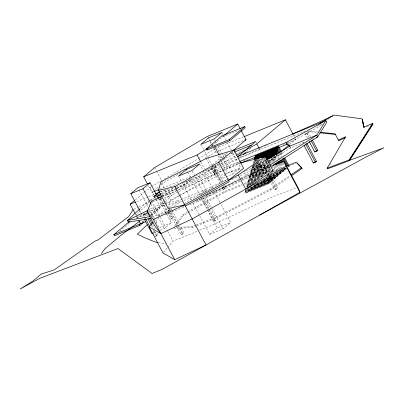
<?xml version="1.0" encoding="UTF-8"?>
<svg xmlns="http://www.w3.org/2000/svg" width="404" height="404" viewBox="0 0 404 404"><rect width="100%" height="100%" fill="white"/><g stroke="black" fill="none" stroke-linecap="round" stroke-linejoin="round"><path stroke-width="0.3" stroke-dasharray="2.02 1.52" d="M168.357 208.075L170.564 200.015L164.686 188.961M192.991 177.437L215.226 165.68L213.453 172.154L214.378 173.892L221.912 170.816M215.226 165.68L216.15 167.418L214.378 173.892L179.028 191.511M156.035 222.316L157.717 218.453M158.676 216.246L159.161 215.14L167.049 209.166M329.755 165.024L331.027 162.852M174.432 226.149L182.825 214.67L187.198 212.221M175.987 225.523L183.285 215.539L187.663 213.09M201.202 194.627L205.096 189.683L226.836 179.639M200.177 198.839L198.228 201.313L189.562 204.848M205.242 192.41L206.02 191.42L212.312 188.511M158.358 216.079L159.161 215.14L171.877 209.954M163.418 252.475L167.418 247.778M167.817 247.309L173.013 241.198L197.288 231.295M164.15 200.505L160.752 203.98L148.894 209.838M164.574 200.071L171.367 193.127L213.453 172.154L220.988 169.079M165.074 202.242L161.676 205.717L148.692 212.135M165.499 201.808L172.291 194.864L178.467 191.789M140.213 208.494L147.97 201.237L149.637 200.359M136.123 214.928L148.894 202.98L147.97 201.237L149.727 200.631M135.315 199.869L143.809 192.703M144.284 192.304L151.025 186.885M148.551 185.976L151.99 192.445L153.424 191.233M153.904 190.829L158.691 186.794M161.09 184.774L163.004 183.158L181.421 172.281M211.731 145.98L223.973 135.658M119.579 231.396L129.967 222.639M161.62 198.263L159.09 199.778L161.731 198.379M144.39 216.448L143.516 214.802L144.617 213.873L146.526 213.095L148.273 216.387M143.516 214.802L145.425 214.024L146.526 213.095M176.306 187.264L184.37 183.977L189.562 179.598M176.886 188.35L184.946 185.062L191.557 179.487L182.916 183.012M141.728 222.266L143.617 220.675M150.697 214.706L159.196 207.54L159.772 208.626L151.278 215.792M142.4 222.2L144.289 220.604M150.899 215.034L160.343 207.07L165.186 204.192M212.363 164.776L225.22 153.934L228.674 152.525M219.438 160.474L224.629 156.096L226.371 155.383M207.828 169.231L208.52 170.533L214.236 165.711M218.473 163.802L212.337 168.978L211.413 167.241M220.831 161.812L224.609 158.626M220.271 183.754L213.756 171.508L214.862 170.579L216.766 169.801L223.276 182.047M168.786 211.56L168.195 210.454L170.251 209.136M213.756 171.508L215.665 170.73L216.766 169.801M168.195 210.454L170.836 209.055M241.42 156.07L239.037 158.08L238.345 156.777M246.657 151.651L250.945 148.041M152.51 233.26L154.863 231.28M172.629 217.872L170.72 218.65L169.619 219.579L171.528 218.801L172.629 217.872L168.241 209.62M212.241 165.812L219.549 179.558L224.851 175.089M225.331 174.679L227.26 173.053L240.612 167.604L232.426 152.217M160.181 230.336L164.246 228.674L171.296 222.73L158.61 198.864M155.181 236.739L156.282 235.81L158.186 235.032L156.732 232.29M155.656 236.542L158.186 235.032M219.549 179.558L232.901 174.109L240.612 167.604M254.576 162.963L253.656 161.231L258.363 159.009M252.954 163.711L254.798 162.655M222.043 187.092L223.225 189.319L224.331 188.39L226.235 187.613L224.755 184.83M223.225 189.319L225.134 188.537L226.235 187.613M258.262 179.391L251.904 167.428L252.601 166.842L266.903 161.004M257.565 179.982L251.551 168.67L252.248 168.084L267.125 162.009M256.838 180.512L251.197 169.907L251.899 169.321L267.918 162.782M256.151 181.118L250.849 171.15L251.546 170.559L268.14 163.792M255.171 181.184L250.495 172.387L251.197 171.801L268.933 164.564M254.49 181.8L250.147 173.629L250.844 173.038L269.155 165.569M254.091 182.951L249.793 174.866L250.49 174.281L269.948 166.342M253.111 183.007L249.445 176.109L250.142 175.518L270.17 167.347M252.641 184.027L249.091 177.346L249.788 176.76L270.963 168.12M176.427 225.932L181.128 234.774L182.229 233.845L184.138 233.068L180.315 225.881M251.667 184.088L248.743 178.588L249.44 177.997L271.18 169.124M181.128 234.774L183.037 233.997L184.138 233.068M268.104 162.681L279.083 153.424M289.582 144.571L295.789 139.34L294.632 137.168M270.564 158.716L275.841 156.262L272.978 157.429M251.01 184.754L248.389 179.825L249.086 179.24L271.978 169.897M266.297 173.957L263.085 167.928L264.191 166.998L266.095 166.221L269.301 172.25M251.904 167.428L274.791 158.09L275.488 157.499L267.478 160.772M250.061 184.865L248.041 181.068L248.738 180.477L269.907 171.841M263.085 167.928L264.994 167.15L266.095 166.221M269.291 161.433L275.134 158.742L269.412 161.075M249.399 185.527L247.687 182.305L248.384 181.719M307.383 138.047L305.313 134.148L306.414 133.219L308.318 132.441L310.686 136.895M248.566 185.865L247.339 183.547L248.036 182.956M305.313 134.148L307.217 133.371L308.318 132.441M247.91 186.522L246.985 184.785L247.682 184.199L256.267 180.694M247.213 187.113L246.632 186.027L247.334 185.436L254.197 182.633M273.73 163.701L273.033 164.287L276.523 170.852M273.028 166.18L272.331 166.766L277.412 176.321L254.525 185.663M268.817 181.058L268.12 181.643L269.039 183.381L246.152 192.723L245.228 190.986L245.925 190.395L274.624 178.674L270.927 171.725M303.227 142.849L303.959 142.228M244.88 192.223L245.576 191.637L268.463 182.295L267.766 182.886L244.88 192.223L245.455 193.309L268.342 183.972L286.481 168.675L275.038 173.346M245.455 193.309L255.919 184.487L278.805 175.149L276.785 171.347M207.378 209.934L213.554 221.543L214.655 220.614L216.559 219.837L210.388 208.227M213.554 221.543L215.458 220.766L216.559 219.837M262.878 180.492L269.867 177.336L263.575 179.906M254.515 185.002L268.822 179.164L269.519 178.578M247.298 189.047L268.468 180.406L269.165 179.815L249.712 187.754M288.572 166.913L289.269 166.322L288.128 166.791M193.036 203.262L209.6 234.416L217.312 227.917L230.664 222.468L220.311 202.995M209.6 234.416L222.952 228.967L230.664 222.468M268.044 177.25L274.75 189.86L275.851 188.931L277.76 188.153L269.594 172.801M274.75 189.86L276.654 189.082L277.76 188.153M169.023 207.676L178.396 200.581L180.714 199.632M165.014 213.145L170.443 209.04M173.892 206.424L179.315 202.318L181.638 201.369M196.314 224.983L218.953 215.746L270.316 189.032L289.799 175.71M196.773 225.851L219.412 216.615L270.781 189.9L290.259 176.578M211.398 145.834L213.519 144.475M205.394 170.655L208.575 168.609M266.357 160.201L257.732 165.362L245.718 170.912M267.281 161.938L258.656 167.099L239.774 175.821M267.822 161.615L291.011 147.753L303.783 142.541M151.566 186.567L161.797 180.482M164.489 178.881L197.884 159.024M198.42 158.701L214.58 149.096M165.726 203.868L179.189 195.864M179.73 195.541L222.276 170.241M222.816 169.922L227.124 167.357L239.345 162.373M327.634 119.483L330.826 117.584M205.257 158.206L215.549 152.131L213.544 148.354M187.744 211.913L223.846 191.703L241.819 184.365M188.208 212.782L224.306 192.572L242.284 185.234M184.82 181.926L198.783 176.225L220.114 164.347M220.66 164.044L235.976 155.515M183.936 203.515L226.664 179.73M195.794 201.232L209.176 195.768L240.35 178.411M240.9 178.103L267.15 163.484L264.554 158.6M288.496 143.41L322.402 124.69M150.192 200.066L154.086 198.005M161.868 193.895L173.538 187.724M162.236 195.925L176.129 188.577M176.684 188.284L216.15 167.418M144.41 218.731L145.506 218.15M150.97 215.261L155.343 212.948M170.564 200.015L178.962 195.703M179.522 195.415L215.913 176.72L241.223 169.013M136.269 218.276L148.127 212.413M162.07 195.905L176.684 188.729M177.245 188.456L221.872 166.786M222.437 166.514L238.835 158.61M239.405 158.343L262.044 147.511M264.873 146.157L266.569 145.344M206.414 195.258L208.121 194.445M208.691 194.178L269.034 165.579M240.355 181.346L198.228 201.313L197.303 199.576M242.632 180.265L269.958 167.317M206.439 195.284L259.525 170.352L269.438 166.69M133.744 209.312L138.294 207.202M138.865 206.939L149.111 202.192M227.412 179.371L229.124 178.578M231.765 179.522L237.486 176.881M222.306 170.953L189.799 185.456L162.635 196.541M222.877 170.695L239.981 163.064M205.858 195.758L247.485 177.179L271.185 171.069M366.367 126.876L370.231 125.22M222.331 137.042L239.501 130.037M243.501 136.89L216.731 147.814L222.22 158.131M218.428 150.955L243.188 140.85M231.017 153.49L233.916 152.303M230.75 153.793L233.628 152.616M225.553 157.833L234.84 154.04M235.421 153.803L241.809 151.197M242.39 150.96L244.127 150.253M211.05 167.387L236.385 157.045M151.99 192.445L154.313 191.501M159.535 189.365L192.041 176.099M208.52 170.533L221.044 165.423M221.624 165.186L305.232 131.068M317.458 126.078L322.7 123.937M170.251 186.86L179.462 183.103M136.522 201.631L148.162 196.884M148.743 196.647L155.141 194.036M160.378 191.9L166.781 189.284M168.524 188.885L161.039 191.94L160.459 190.855M161.337 193.375L175.73 187.496M223.311 168.135L238.966 161.746M243.42 160.711L247.49 159.045M282.987 144.561L284.734 143.849M287.062 142.9L295.789 139.34M161.337 194.693L176.311 188.582M222.493 170.579L239.89 163.484M253.656 161.231L258.807 159.131M260.297 159.312L253.308 162.474L258.459 160.368M311.908 139.223L313.65 138.511M263.383 159.156L265.67 158.222M261.539 160.206L265.544 158.575M257.308 162.726L265.893 159.227M256.611 163.317L265.766 159.58M253.525 165.367L266.685 159.999M252.823 165.958L266.559 160.353M251.551 168.67L268.716 161.666M268.493 162.549L274.786 159.979L269.508 162.438M251.197 169.907L268.938 162.671M136.542 216.786L146.995 212.519M147.576 212.282L159.196 207.54M268.711 163.554L273.861 161.454M181.295 199.394L205.096 189.683L206.02 191.42L182.219 201.136M250.849 171.15L268.014 164.145M270.301 163.211L271.448 162.741M136.537 218.109L159.772 208.626M250.495 172.387L269.382 164.686M250.147 173.629L269.029 165.923M249.793 174.866L269.821 166.695M249.445 176.109L270.044 167.7M249.091 177.346L271.978 168.008M248.743 178.588L271.629 169.246M182.411 206.691L184.158 205.979M248.389 179.825L271.276 170.488M165.287 214.756L184.936 206.737M248.041 181.068L266.923 173.361M244.137 183.421L263.852 175.376M272.549 171.826L279.507 168.988M247.687 182.305L264.282 175.533M244.602 184.29L261.196 177.588M268.372 174.589L272.432 172.932M288.668 166.307L296.208 163.231M266.953 175.432L272.68 173.094M283.547 168.66L285.84 167.726M247.339 183.547L259.353 178.644M267.362 175.371L270.226 174.205M267.403 175.553L268.549 175.083M281.134 169.948L285.714 168.079M265.559 176.609L268.423 175.437M279.295 171.003L286.158 168.2M278.023 171.826L286.608 168.322M246.985 184.785L256.141 181.048M273.195 174.402L285.785 169.266L284.34 166.549M271.927 175.225L285.088 169.852L283.613 167.084M269.513 176.513L284.386 170.443L282.916 167.67M246.632 186.027L252.354 183.689M269.387 176.866L283.689 171.028L282.224 168.276M266.398 178.391L282.992 171.619L278.922 163.958M263.413 179.911L282.295 172.205L280.563 168.948M248.697 185.976L246.283 187.264L248 186.567M262.716 180.497L281.598 172.796L277.452 164.994M260.873 181.553L280.901 173.382L278.826 169.483M257.313 183.31L280.204 173.972L278.144 170.099M256.358 183.946L279.507 174.558L277.467 170.72M255.222 185.077L278.109 175.735L272.968 166.064M253.131 186.84L276.018 177.497L274.26 174.2M245.228 190.986L273.922 179.265L271.135 174.018M171.296 222.73L159.09 227.71L154.368 218.832M153.788 232.946L156.111 231.997M176.391 227.487L192.248 226.639L195.733 225.22M173.801 228.518L192.713 227.508L196.198 226.088M199.601 230.351L211.161 225.634L273.377 196.41L296.713 187.799M150.308 200.429L153.818 199.212M154.404 199.01L156.747 198.197M162.595 196.172L171.367 193.127L172.291 194.864L163.519 197.909M152.404 201.763L162.933 198.112M164.403 203.273L160.752 203.98L161.676 205.717L165.327 205.01M165.009 203.156L178.396 200.581L179.315 202.318L165.933 204.894M151.697 216.387L159.161 215.14M153.242 218.024L154.485 217.817M268.978 165.312L257.732 165.362L258.656 167.099L269.902 167.049M308.949 131.042L317.655 131.962M307.429 131.497L317.382 132.547M158.454 242.627L166.17 244.072M290.087 146.99L291.011 147.753L290.087 146.016M307.217 133.371L309.287 137.269M306.414 133.219L308.484 137.118M293.481 134.997L294.344 136.623M281.598 151.894L283.371 155.222M280.901 152.485L282.699 155.868M280.24 153.141L281.745 155.964M279.29 153.257L281.371 157.166M278.639 153.929L280.416 157.277M283.285 162.671L284.749 165.418M277.987 154.606L279.76 157.939M282.32 162.751L284.062 166.029M276.543 153.783L278.896 158.216M279.063 158.525L279.921 160.146M281.548 163.201L283.366 166.615M276.19 155.025L278.24 158.878M280.851 163.792L282.633 167.135M275.493 155.611L277.29 158.999M279.886 163.873L281.947 167.746M275.139 156.848L276.644 159.676M274.791 158.09L276.856 161.974M278.255 164.605L280.29 168.438M274.437 159.328L275.013 160.408M276.457 165.024L278.548 168.958M274.084 162.458L274.664 163.554M275.796 165.68L277.871 169.584M274.841 165.792L277.195 170.215M273.755 171.347L276.715 176.912L253.828 186.249L252.939 184.583M272.266 170.443L273.129 172.069M271.569 171.028L272.761 173.276M273.008 173.745L275.321 178.088L252.429 187.426L251.278 185.254M255.969 141.915L256.429 142.784M259.358 148.829L261.09 152.086M270.498 174.72L273.225 179.851L250.339 189.193L249.521 187.653M269.872 175.447L272.528 180.442L249.642 189.779L248.167 187.007M264.994 167.15L267.908 172.629M268.2 173.18L269.074 174.826M269.367 175.371L276.654 189.082M269.524 176.684L271.831 181.027L248.945 190.37L247.501 187.653M264.191 166.998L267.397 173.028M267.685 173.579L268.564 175.22M268.852 175.77L275.851 188.931M269.17 177.927L271.135 181.618L248.248 190.956L246.844 188.32M268.822 179.164L270.438 182.204L247.546 191.547L246.203 189.011M257.828 159.57L265.499 173.998M268.468 180.406L269.741 182.795L246.849 192.132L245.582 189.744M256.833 159.6L264.807 174.594M255.883 159.721L256.52 160.908M257.646 163.034L264.11 175.195M267.766 182.886L268.342 183.972M254.944 159.853L255.868 161.59M256.111 162.049L263.418 175.791M270.316 189.032L270.781 189.9M254.01 159.994L255.222 162.272M255.459 162.721L262.726 176.386M254.813 163.403L262.034 176.987M253.879 163.549L261.312 177.533M253.838 165.372L260.62 178.129M252.606 164.953L259.641 178.184M252.253 166.19L258.949 178.785M244.021 170.665L247.485 177.179M251.167 186.946L251.732 188.017M221.902 132.426L225.998 140.122M227.164 142.319L231.255 150.015M250.48 187.557L251.036 188.602M225.22 153.934L226.144 155.671M214.484 139.476L215.069 140.577M215.362 141.127L216.534 143.324M218.286 146.622L223.841 157.065M224.129 157.616L232.901 174.109M222.508 158.671L227.124 167.357M219.544 155.798L221.261 159.03M208.555 137.875L211.474 143.369M211.767 143.92L212.645 145.571M213.812 147.768L217.029 153.813M218.2 156.015L220.246 159.863M220.539 160.413L227.26 173.053M210.105 141.885L210.964 143.501M215.665 170.73L222.175 182.977M223.654 185.759L225.134 188.537M214.862 170.579L221.665 183.381M223.144 186.163L224.331 188.39M200.844 144.374L203.475 149.323M204.641 151.52L207.565 157.02M207.858 157.57L211.948 165.266M206.212 158.479L210.035 165.665M211.206 167.877L215.913 176.72M223.846 191.703L224.306 192.572M200.808 162.024L204.535 169.034M199.601 164.049L202.858 170.17M203.151 170.725L212.62 188.532M214.1 191.309L220.013 202.439M198.783 176.225L206.868 191.425M208.6 194.683L209.176 195.768M218.953 215.746L219.412 216.615M192.188 171.109L204.02 193.359M205.5 196.142L222.952 228.967M203.631 195.511L210.095 207.676M203.116 197.546L208.994 208.6M209.287 209.156L215.458 220.766M202.015 196.844L208.484 209.004M208.777 209.56L214.655 220.614M186.254 169.498L187.436 171.725M187.729 172.281L190.395 177.285M190.688 177.846L199.859 195.092M201.338 197.874L207.55 209.555M207.848 210.11L217.312 227.917M200.621 197.218L207.085 209.383M184.37 183.977L184.946 185.062M178.543 175.998L181.502 181.563M181.795 182.118L191.264 199.924M192.248 226.639L192.713 227.508M182.825 214.67L183.285 215.539M154.692 167.524L156.409 170.756M156.696 171.296L161.57 180.462M161.858 181.002L163.004 183.158M161.454 182.881L164.393 188.41M171.205 208.747L171.791 209.848M172.089 210.403L179.139 223.67M170.104 209.671L183.037 233.997M169.296 209.524L182.229 233.845M169.079 212.11L176.134 225.376M160.994 198.995L167.726 211.651M168.019 212.201L171.528 218.801M160.191 198.849L167.211 212.049M167.503 212.6L170.72 218.65M149.95 187.527L153.99 195.127M156.01 198.93L160.343 207.07M151.651 201.025L160.045 216.802M160.338 217.357L167.413 230.664M167.711 231.219L173.013 241.198M151.263 204.257L157.757 216.463M158.05 217.019L164.246 228.674M139.026 189.971L147.879 206.621M149.061 208.843L154.076 218.276M152.646 224.609L154.979 228.997M145.425 214.024L146.884 216.766M151.545 225.538L152.712 227.735M154.464 231.022L157.085 235.956M144.617 213.873L146.076 216.615M153.363 230.325L156.282 235.81M144.683 216.999L145.556 218.64M153.429 233.446L154.303 235.093M140.238 211.459L140.829 212.565M141.122 213.12L143.188 217.009M135.32 214.019L135.896 215.105M136.183 215.645L137.34 217.817"/><path stroke-width="0.61" d="M153.161 222.19L149.167 226.886L160.878 233.608L192.168 218.928L245.728 189.107L273.008 170.599L265.504 156.484L238.224 174.988L184.658 204.808L168.2 208.651L158.499 190.41L160.868 181.775L206.212 158.479L233.936 150.041L243.632 168.281L228.482 180.411M160.878 233.608L154.591 225.629L147.086 211.514L151.651 201.025L162.054 196.778M319.311 123.573L333.669 115.034L362.024 118.852L363.812 127.174L372.645 123.387L372.993 124.038L349.43 160.62L327.528 168.827L327.184 168.175L345.637 136.678L338.431 140.097M133.174 209.575L128.714 216.534L98.132 239.88L95.071 241.077L54.166 269.902L41.173 274.079L32.84 281.103L20.2 288.966L39.779 278.336L117.968 248.526L152.05 273.483L162.196 269.382L259.585 215.165L364.716 157.717L383.8 147.834L349.319 160.403L372.877 123.821M327.184 168.175L349.086 159.969L372.645 123.387M101.404 253.535L104.838 248.894L120.256 235.891L139.491 221.331M147.389 224.619L137.325 234.148L144.794 237.81L155.484 242.072L157.858 242.516M139.759 208.924L127.442 220.448L128.366 222.185L151.374 218.337M147.404 183.82L143.678 176.811L154.692 167.524L207.237 136.496L237.754 124.043L240.335 128.891M139.946 210.903L130.795 193.698L137.845 187.754L150.051 182.77L156.247 194.425M130.795 193.698L143.001 188.713L150.051 182.77M135.027 213.474L130.123 204.247L134.84 200.263M206.333 148.96L221.756 135.956L244.642 126.619L245.223 127.704L229.8 140.708L206.914 150.046L206.333 148.96L229.225 139.622L244.642 126.619M206.914 150.046L207.878 149.233M224.452 135.259L237.754 124.043M160.762 194.93L154.429 197.516L153.853 196.43L159.514 191.653M143.253 222.559L139.946 225.341L114.388 235.774L113.812 234.689L129.391 221.554M113.812 234.689L139.37 224.255L140.784 223.064M233.239 150.495L246.066 139.678L241.193 130.512M238.113 156.343L255.737 141.481L233.855 150.409M243.289 154.495L246.182 152.056M236.522 155.212L256.757 143.94L285.396 119.791L293.193 134.451M255.651 157.383L255.06 156.272L255.762 155.686L278.649 146.344L281.305 151.338M254.712 157.515L255.409 156.924L278.295 147.586L277.599 148.172L241.047 163.009M255.06 156.272L277.952 146.935L278.649 146.344M277.25 149.414L277.947 148.823L255.06 158.166L254.358 158.752L277.25 149.414L279.048 152.793M256.298 159.06L276.897 150.652L277.593 150.066L254.707 159.403M263.388 157.262L276.548 151.894L277.245 151.303L261.221 157.843M265.893 157.333L276.195 153.131L276.892 152.545L265.448 157.212M281.472 151.409L288.628 145.374M309.156 141.385L314.777 151.96L315.514 151.338M314.777 151.96L316.685 151.177L317.786 150.248L312.464 140.233M304.035 145.369L313.433 163.049L314.534 162.12M313.433 163.049L315.342 162.272L316.443 161.342L306.747 143.107M158.499 190.41L174.962 186.567L218.786 162.171L233.936 150.041M291.334 174.654L301.586 167.645L302.051 168.513L291.284 175.876M143.678 176.811L197.081 155.015L208.217 147.874M269.604 165.307L316.792 135.118L325.851 120.538L326.775 122.276L317.716 136.855L273.18 165.352M266.898 159.878L290.087 146.016L316.792 135.118L317.716 136.855L316.554 137.33M270.604 166.261L284.022 161.312L286.062 166.231L245.728 189.107L238.224 174.988M259.585 215.165L299.919 192.289L297.879 187.37L284.022 161.312M185.355 206.111L229.179 181.714L218.786 162.171M157.974 195.95L159.085 195.364M148.334 210.12L127.442 220.448L149.828 216.701M128.366 222.185L129.492 221.624M345.425 137.592L338.774 140.749L335.073 133.8L320.145 132.224M147.086 211.514L153.368 219.493L184.658 204.808M149.167 226.886L163.019 252.944L174.73 259.671L206.02 244.986L174.962 186.567M292.799 133.921L332.76 115.983M244.082 136.653L285.396 119.791M244.915 140.148L246.066 139.678M234.497 152.066L251.333 145.198M237.35 156.651L325.851 120.538L285.931 142.582L239.547 161.509M154.313 191.501L158.954 189.602M130.123 204.247L135.36 202.106M155.727 193.799L159.216 192.375M153.853 196.43L160.762 193.607M278.74 147.632L286.855 144.319L289.628 146.607M266.241 157.984L276.543 153.783L275.841 154.373L266.115 158.343M266.463 158.994L273.902 155.954M266.337 159.348L272.629 156.777M316.832 150.642L317.786 150.248M145.753 221.655L140.511 223.791L138.784 220.534M287.628 165.675L296.324 162.125L301.586 167.645M315.489 161.731L316.443 161.342M153.202 233.179L152.04 233.653L144.369 219.226M157.913 197.793L162.009 196.374M240.587 162.908L265.504 156.484M271.791 170.912L273.008 170.599M319.867 132.81L335.421 134.451M290.087 146.016L285.931 142.582L286.855 144.319M297.596 163.842L302.051 168.513M349.086 159.969L349.43 160.62M311.065 140.607L316.685 151.177M305.646 144.036L315.342 162.272M284.845 157.999L288.683 165.216M277.952 146.935L280.644 152M283.85 158.035L288.279 166.357M277.599 148.172L279.992 152.667M283.179 158.666L287.294 166.403M282.214 158.752L283.967 162.044M286.062 166.231L299.919 192.289M276.897 150.652L278.396 153.475M281.835 159.939L283.017 162.161M276.548 151.894L277.467 153.621M280.876 160.034L282.053 162.251M276.195 153.131L276.77 154.212M280.078 160.433L281.356 162.842M279.381 161.019L280.583 163.282M278.457 161.186L279.619 163.373M277.76 161.772L278.664 163.474M277.099 162.433L277.967 164.064M276.265 162.767L277.154 164.438M275.568 163.352L276.2 164.539M256.757 143.94L259.07 148.283M229.225 139.622L229.8 140.708M214.67 146.632L218.968 154.717M197.081 155.015L200.52 161.489M157.136 196.091L158.312 198.314M143.001 188.713L150.97 203.702M153.368 219.493L174.73 259.671M149.44 218.579L152.066 223.513M148.046 218.958L151.258 224.993M145.849 219.19L149.642 226.316M139.37 224.255L139.946 225.341M362.368 119.503L364.029 127.23M362.252 119.286L364.039 127.608M208.555 137.875L200.844 144.374L214.196 138.925L221.902 132.426L208.555 137.875M186.254 169.498L178.543 175.998L191.895 170.554L199.601 164.049L186.254 169.498"/></g></svg>
